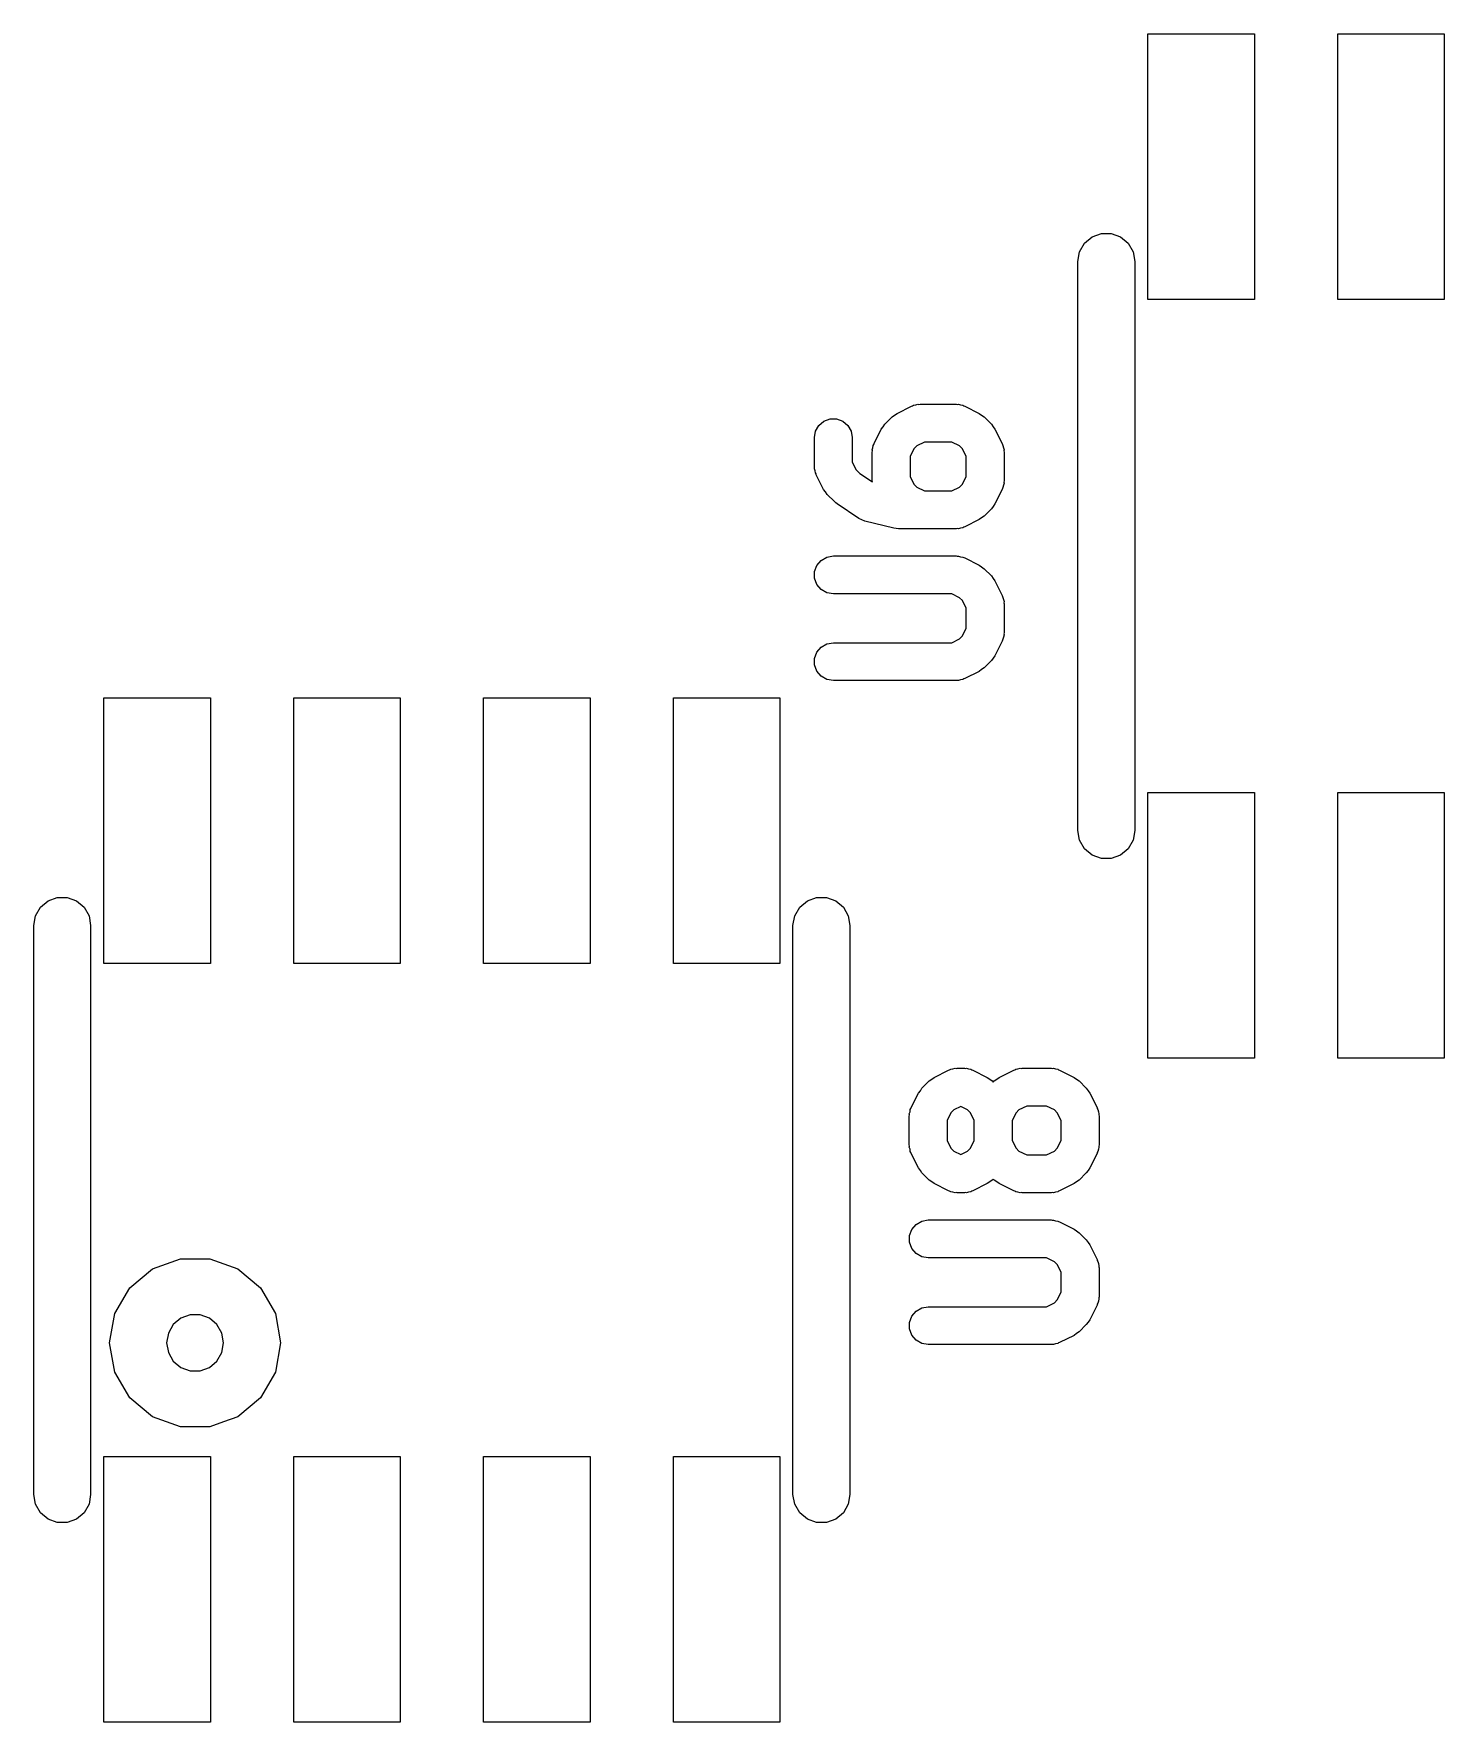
# Model space of a CAD drawing. Extents: x 51 to 137, y -158 to -25.
# Drawn here: x 99.76 to 109.19, y -101.61 to -90.31 of the extents above; entities that cross this region are included whole.
import ezdxf

# ---------------------------------------------------------------- set-up
doc = ezdxf.new("R2010")
doc.units = 0
doc.header["$MEASUREMENT"] = 0
doc.layers.add('BLACK', color=7, linetype='CONTINUOUS')

msp = doc.modelspace()

# ---------------------------------------------------------------- linework, layer by layer
at = {"layer": 'Black'}
for p, q in [((107.213, -92.0852), (107.213, -90.3072)), ((107.213, -90.3072), (107.925, -90.3072)), ((107.925, -90.3072), (107.925, -92.0852)), ((108.483, -92.0852), (108.483, -90.3072)), ((108.483, -90.3072), (109.195, -90.3072)), ((109.195, -90.3072), (109.195, -92.0852)), ((106.839, -91.6662), (106.901, -91.6436)), ((106.901, -91.6436), (106.967, -91.6436)), ((106.967, -91.6436), (107.029, -91.6662)), ((106.743, -91.8312), (106.755, -91.766)), ((106.755, -91.766), (106.788, -91.7087)), ((106.788, -91.7087), (106.839, -91.6662)), ((107.029, -91.6662), (107.08, -91.7087)), ((107.08, -91.7087), (107.113, -91.766)), ((107.113, -91.766), (107.124, -91.8312)), ((106.743, -95.6412), (106.743, -91.8312)), ((107.124, -91.8312), (107.124, -95.6412)), ((107.925, -92.0852), (107.213, -92.0852)), ((109.195, -92.0852), (108.483, -92.0852)), ((105.638, -92.798), (105.645, -92.7944)), ((105.645, -92.7944), (105.659, -92.7918)), ((105.659, -92.7918), (105.674, -92.7876)), ((105.674, -92.7876), (105.681, -92.788)), ((105.681, -92.788), (105.688, -92.7867)), ((105.688, -92.7867), (105.93, -92.7867)), ((105.93, -92.7867), (105.937, -92.788)), ((105.937, -92.788), (105.945, -92.7876)), ((105.945, -92.7876), (105.959, -92.7918)), ((105.959, -92.7918), (105.974, -92.7944)), ((105.974, -92.7944), (105.98, -92.798)), ((105.01, -92.9289), (105.044, -92.9005)), ((105.044, -92.9005), (105.086, -92.8854)), ((105.086, -92.8854), (105.13, -92.8854)), ((105.13, -92.8854), (105.171, -92.9005)), ((105.171, -92.9005), (105.205, -92.9289)), ((105.453, -92.9207), (105.502, -92.8723)), ((105.502, -92.8723), (105.518, -92.8606)), ((105.518, -92.8606), (105.535, -92.8485)), ((105.535, -92.8485), (105.631, -92.8001)), ((105.631, -92.8001), (105.638, -92.798)), ((105.98, -92.798), (105.987, -92.8001)), ((105.987, -92.8001), (106.084, -92.8485)), ((106.084, -92.8485), (106.1, -92.8606)), ((106.1, -92.8606), (106.117, -92.8723)), ((106.117, -92.8723), (106.165, -92.9207)), ((104.981, -93.0105), (104.988, -92.967)), ((104.981, -93.204), (104.981, -93.0105)), ((104.988, -92.967), (105.01, -92.9289)), ((105.205, -92.9289), (105.227, -92.967)), ((105.227, -92.967), (105.235, -93.0105)), ((105.235, -93.0105), (105.235, -93.174)), ((105.381, -93.0505), (105.429, -92.9537)), ((105.429, -92.9537), (105.442, -92.9374)), ((105.442, -92.9374), (105.453, -92.9207)), ((106.165, -92.9207), (106.177, -92.9374)), ((106.177, -92.9374), (106.189, -92.9537)), ((106.189, -92.9537), (106.237, -93.0505)), ((105.368, -93.0927), (105.373, -93.0785)), ((105.369, -93.1), (105.368, -93.0927)), ((105.368, -93.1072), (105.369, -93.1)), ((105.368, -93.3008), (105.368, -93.1072)), ((105.373, -93.0785), (105.375, -93.0638)), ((105.375, -93.0638), (105.379, -93.0575)), ((105.379, -93.0575), (105.381, -93.0505)), ((105.647, -93.0857), (105.622, -93.1372)), ((105.667, -93.0665), (105.647, -93.0857)), ((105.718, -93.0407), (105.667, -93.0665)), ((105.9, -93.0407), (105.718, -93.0407)), ((105.952, -93.0665), (105.9, -93.0407)), ((105.971, -93.0857), (105.952, -93.0665)), ((105.997, -93.1372), (105.971, -93.0857)), ((106.237, -93.0505), (106.239, -93.0575)), ((106.239, -93.0575), (106.243, -93.0638)), ((106.243, -93.0638), (106.246, -93.0785)), ((106.246, -93.0785), (106.25, -93.0927)), ((106.25, -93.0927), (106.249, -93.1)), ((106.249, -93.1), (106.251, -93.1072)), ((106.251, -93.1072), (106.251, -93.3008)), ((104.982, -93.2112), (104.981, -93.204)), ((104.981, -93.2185), (104.982, -93.2112)), ((104.986, -93.2328), (104.981, -93.2185)), ((104.988, -93.2474), (104.986, -93.2328)), ((104.992, -93.2538), (104.988, -93.2474)), ((105.235, -93.174), (105.26, -93.2255)), ((105.26, -93.2255), (105.285, -93.2505)), ((105.622, -93.1372), (105.622, -93.2708)), ((105.997, -93.2708), (105.997, -93.1372)), ((104.994, -93.2608), (104.992, -93.2538)), ((105.042, -93.3576), (104.994, -93.2608)), ((105.055, -93.3739), (105.042, -93.3576)), ((105.285, -93.2505), (105.369, -93.306)), ((105.369, -93.306), (105.368, -93.3008)), ((105.622, -93.2708), (105.647, -93.3223)), ((105.647, -93.3223), (105.667, -93.3415)), ((105.667, -93.3415), (105.718, -93.3673)), ((105.9, -93.3673), (105.952, -93.3415)), ((105.952, -93.3415), (105.971, -93.3223)), ((105.971, -93.3223), (105.997, -93.2708)), ((106.237, -93.3576), (106.189, -93.4543)), ((106.239, -93.3505), (106.237, -93.3576)), ((106.243, -93.3442), (106.239, -93.3505)), ((106.246, -93.3295), (106.243, -93.3442)), ((106.25, -93.3153), (106.246, -93.3295)), ((106.251, -93.3008), (106.249, -93.308)), ((106.249, -93.308), (106.25, -93.3153)), ((105.066, -93.3906), (105.055, -93.3739)), ((105.115, -93.439), (105.066, -93.3906)), ((105.125, -93.4462), (105.115, -93.439)), ((105.134, -93.4548), (105.125, -93.4462)), ((105.279, -93.5516), (105.134, -93.4548)), ((105.718, -93.3673), (105.9, -93.3673)), ((106.177, -93.4707), (106.165, -93.4873)), ((106.189, -93.4543), (106.177, -93.4707)), ((105.299, -93.5603), (105.279, -93.5516)), ((105.319, -93.5691), (105.299, -93.5603)), ((105.512, -93.6175), (105.319, -93.5691)), ((106.084, -93.5595), (105.987, -93.6079)), ((106.1, -93.5474), (106.084, -93.5595)), ((106.117, -93.5357), (106.1, -93.5474)), ((106.165, -93.4873), (106.117, -93.5357)), ((105.528, -93.6186), (105.512, -93.6175)), ((105.543, -93.6213), (105.528, -93.6186)), ((105.93, -93.6213), (105.543, -93.6213)), ((105.937, -93.62), (105.93, -93.6213)), ((105.945, -93.6205), (105.937, -93.62)), ((105.959, -93.6162), (105.945, -93.6205)), ((105.974, -93.6136), (105.959, -93.6162)), ((105.98, -93.61), (105.974, -93.6136)), ((105.987, -93.6079), (105.98, -93.61)), ((105.026, -93.8324), (105.064, -93.8104)), ((105.064, -93.8104), (105.108, -93.8027)), ((105.108, -93.8027), (105.93, -93.8027)), ((105.93, -93.8027), (105.937, -93.804)), ((105.937, -93.804), (105.945, -93.8036)), ((105.945, -93.8036), (105.959, -93.8078)), ((105.959, -93.8078), (105.974, -93.8104)), ((105.974, -93.8104), (105.98, -93.814)), ((104.983, -93.9077), (104.998, -93.8662)), ((104.983, -93.9518), (104.983, -93.9077)), ((104.998, -93.8662), (105.026, -93.8324)), ((105.98, -93.814), (105.987, -93.8161)), ((105.987, -93.8161), (106.084, -93.8645)), ((106.084, -93.8645), (106.1, -93.8766)), ((106.1, -93.8766), (106.117, -93.8883)), ((106.117, -93.8883), (106.165, -93.9367)), ((104.998, -93.9932), (104.983, -93.9518)), ((105.026, -94.027), (104.998, -93.9932)), ((105.064, -94.0491), (105.026, -94.027)), ((106.165, -93.9367), (106.177, -93.9534)), ((106.177, -93.9534), (106.189, -93.9697)), ((106.189, -93.9697), (106.237, -94.0665)), ((105.108, -94.0567), (105.064, -94.0491)), ((105.9, -94.0567), (105.108, -94.0567)), ((105.952, -94.0825), (105.9, -94.0567)), ((105.971, -94.1017), (105.952, -94.0825)), ((105.997, -94.1532), (105.971, -94.1017)), ((106.237, -94.0665), (106.239, -94.0735)), ((106.239, -94.0735), (106.243, -94.0798)), ((106.243, -94.0798), (106.246, -94.0945)), ((106.246, -94.0945), (106.25, -94.1087)), ((106.25, -94.1087), (106.249, -94.116)), ((106.249, -94.116), (106.251, -94.1232)), ((106.251, -94.1232), (106.251, -94.3168)), ((105.997, -94.2868), (105.997, -94.1532)), ((105.9, -94.3833), (105.952, -94.3575)), ((105.952, -94.3575), (105.971, -94.3383)), ((105.971, -94.3383), (105.997, -94.2868)), ((106.237, -94.3736), (106.189, -94.4703)), ((106.239, -94.3665), (106.237, -94.3736)), ((106.243, -94.3602), (106.239, -94.3665)), ((106.246, -94.3455), (106.243, -94.3602)), ((106.25, -94.3313), (106.246, -94.3455)), ((106.251, -94.3168), (106.249, -94.324)), ((106.249, -94.324), (106.25, -94.3313)), ((104.983, -94.4882), (104.998, -94.4468)), ((104.983, -94.5323), (104.983, -94.4882)), ((104.998, -94.4468), (105.026, -94.413)), ((105.026, -94.413), (105.064, -94.391)), ((105.064, -94.391), (105.108, -94.3833)), ((105.108, -94.3833), (105.9, -94.3833)), ((106.177, -94.4867), (106.165, -94.5033)), ((106.189, -94.4703), (106.177, -94.4867)), ((104.998, -94.5738), (104.983, -94.5323)), ((105.026, -94.6076), (104.998, -94.5738)), ((106.084, -94.5755), (105.987, -94.6239)), ((106.1, -94.5634), (106.084, -94.5755)), ((106.117, -94.5517), (106.1, -94.5634)), ((106.165, -94.5033), (106.117, -94.5517)), ((105.064, -94.6296), (105.026, -94.6076)), ((105.108, -94.6373), (105.064, -94.6296)), ((105.93, -94.6373), (105.108, -94.6373)), ((105.937, -94.636), (105.93, -94.6373)), ((105.945, -94.6365), (105.937, -94.636)), ((105.959, -94.6322), (105.945, -94.6365)), ((105.974, -94.6296), (105.959, -94.6322)), ((105.98, -94.626), (105.974, -94.6296)), ((105.987, -94.6239), (105.98, -94.626)), ((100.228, -96.5302), (100.228, -94.7522)), ((100.228, -94.7522), (100.94, -94.7522)), ((100.94, -94.7522), (100.94, -96.5302)), ((101.498, -96.5302), (101.498, -94.7522)), ((101.498, -94.7522), (102.21, -94.7522)), ((102.21, -94.7522), (102.21, -96.5302)), ((102.768, -96.5302), (102.768, -94.7522)), ((102.768, -94.7522), (103.48, -94.7522)), ((103.48, -94.7522), (103.48, -96.5302)), ((104.038, -96.5302), (104.038, -94.7522)), ((104.038, -94.7522), (104.75, -94.7522)), ((104.75, -94.7522), (104.75, -96.5302)), ((107.213, -97.1652), (107.213, -95.3872)), ((107.213, -95.3872), (107.925, -95.3872)), ((107.925, -95.3872), (107.925, -97.1652)), ((108.483, -97.1652), (108.483, -95.3872)), ((108.483, -95.3872), (109.195, -95.3872)), ((109.195, -95.3872), (109.195, -97.1652)), ((106.755, -95.7064), (106.743, -95.6412)), ((106.788, -95.7637), (106.755, -95.7064)), ((107.113, -95.7064), (107.08, -95.7637)), ((107.124, -95.6412), (107.113, -95.7064)), ((106.839, -95.8062), (106.788, -95.7637)), ((106.901, -95.8288), (106.839, -95.8062)), ((106.967, -95.8288), (106.901, -95.8288)), ((107.029, -95.8062), (106.967, -95.8288)), ((107.08, -95.7637), (107.029, -95.8062)), ((99.77, -96.211), (99.8031, -96.1537)), ((99.8031, -96.1537), (99.8537, -96.1112)), ((99.8537, -96.1112), (99.9159, -96.0886)), ((99.9159, -96.0886), (99.9821, -96.0886)), ((99.9821, -96.0886), (100.044, -96.1112)), ((100.044, -96.1112), (100.095, -96.1537)), ((100.095, -96.1537), (100.128, -96.211)), ((104.85, -96.211), (104.883, -96.1537)), ((104.883, -96.1537), (104.934, -96.1112)), ((104.934, -96.1112), (104.996, -96.0886)), ((104.996, -96.0886), (105.062, -96.0886)), ((105.062, -96.0886), (105.124, -96.1112)), ((105.124, -96.1112), (105.175, -96.1537)), ((105.175, -96.1537), (105.208, -96.211)), ((99.7585, -96.2762), (99.77, -96.211)), ((99.7585, -100.086), (99.7585, -96.2762)), ((100.128, -96.211), (100.139, -96.2762)), ((100.139, -96.2762), (100.139, -100.086)), ((104.838, -96.2762), (104.85, -96.211)), ((104.838, -100.086), (104.838, -96.2762)), ((105.208, -96.211), (105.219, -96.2762)), ((105.219, -96.2762), (105.219, -100.086)), ((100.94, -96.5302), (100.228, -96.5302)), ((102.21, -96.5302), (101.498, -96.5302)), ((103.48, -96.5302), (102.768, -96.5302)), ((104.75, -96.5302), (104.038, -96.5302)), ((107.925, -97.1652), (107.213, -97.1652)), ((109.195, -97.1652), (108.483, -97.1652)), ((105.75, -97.3173), (105.766, -97.3056)), ((105.766, -97.3056), (105.783, -97.2935)), ((105.783, -97.2935), (105.879, -97.2451)), ((105.879, -97.2451), (105.886, -97.243)), ((105.886, -97.243), (105.893, -97.2394)), ((105.893, -97.2394), (105.907, -97.2368)), ((105.907, -97.2368), (105.922, -97.2326)), ((105.922, -97.2326), (105.929, -97.233)), ((105.929, -97.233), (105.936, -97.2317)), ((105.936, -97.2317), (105.985, -97.2317)), ((105.985, -97.2317), (105.992, -97.233)), ((105.992, -97.233), (105.999, -97.2326)), ((105.999, -97.2326), (106.013, -97.2368)), ((106.013, -97.2368), (106.028, -97.2394)), ((106.028, -97.2394), (106.034, -97.243)), ((106.034, -97.243), (106.041, -97.2451)), ((106.041, -97.2451), (106.138, -97.2935)), ((106.138, -97.2935), (106.154, -97.3056)), ((106.154, -97.3056), (106.171, -97.3173)), ((106.185, -97.3173), (106.202, -97.3056)), ((106.202, -97.3056), (106.218, -97.2935)), ((106.218, -97.2935), (106.315, -97.2451)), ((106.315, -97.2451), (106.322, -97.243)), ((106.322, -97.243), (106.328, -97.2394)), ((106.328, -97.2394), (106.343, -97.2368)), ((106.343, -97.2368), (106.357, -97.2326)), ((106.357, -97.2326), (106.364, -97.233)), ((106.364, -97.233), (106.372, -97.2317)), ((106.372, -97.2317), (106.565, -97.2317)), ((106.565, -97.2317), (106.572, -97.233)), ((106.572, -97.233), (106.58, -97.2326)), ((106.58, -97.2326), (106.594, -97.2368)), ((106.594, -97.2368), (106.609, -97.2394)), ((106.609, -97.2394), (106.615, -97.243)), ((106.615, -97.243), (106.622, -97.2451)), ((106.622, -97.2451), (106.719, -97.2935)), ((106.719, -97.2935), (106.735, -97.3056)), ((106.735, -97.3056), (106.752, -97.3173)), ((105.629, -97.4955), (105.677, -97.3987)), ((105.677, -97.3987), (105.69, -97.3824)), ((105.69, -97.3824), (105.701, -97.3657)), ((105.701, -97.3657), (105.75, -97.3173)), ((106.171, -97.3173), (106.178, -97.3243)), ((106.178, -97.3243), (106.185, -97.3173)), ((106.752, -97.3173), (106.8, -97.3657)), ((106.8, -97.3657), (106.812, -97.3824)), ((106.812, -97.3824), (106.824, -97.3987)), ((106.824, -97.3987), (106.872, -97.4955)), ((105.616, -97.5377), (105.621, -97.5235)), ((105.617, -97.545), (105.616, -97.5377)), ((105.621, -97.5235), (105.623, -97.5088)), ((105.623, -97.5088), (105.627, -97.5025)), ((105.627, -97.5025), (105.629, -97.4955)), ((105.895, -97.5307), (105.87, -97.5822)), ((105.915, -97.5115), (105.895, -97.5307)), ((105.96, -97.4886), (105.915, -97.5115)), ((106.006, -97.5115), (105.96, -97.4886)), ((106.025, -97.5307), (106.006, -97.5115)), ((106.051, -97.5822), (106.025, -97.5307)), ((106.331, -97.5307), (106.305, -97.5822)), ((106.35, -97.5115), (106.331, -97.5307)), ((106.402, -97.4857), (106.35, -97.5115)), ((106.535, -97.4857), (106.402, -97.4857)), ((106.587, -97.5115), (106.535, -97.4857)), ((106.606, -97.5307), (106.587, -97.5115)), ((106.632, -97.5822), (106.606, -97.5307)), ((106.872, -97.4955), (106.874, -97.5025)), ((106.874, -97.5025), (106.878, -97.5088)), ((106.878, -97.5088), (106.881, -97.5235)), ((106.881, -97.5235), (106.885, -97.5377)), ((106.885, -97.5377), (106.884, -97.545)), ((105.616, -97.5522), (105.617, -97.545)), ((105.616, -97.7458), (105.616, -97.5522)), ((105.87, -97.5822), (105.87, -97.7158)), ((106.051, -97.7158), (106.051, -97.5822)), ((106.305, -97.5822), (106.305, -97.7158)), ((106.632, -97.7158), (106.632, -97.5822)), ((106.884, -97.545), (106.886, -97.5522)), ((106.886, -97.5522), (106.886, -97.7458)), ((105.617, -97.753), (105.616, -97.7458)), ((105.616, -97.7603), (105.617, -97.753)), ((105.621, -97.7745), (105.616, -97.7603)), ((105.87, -97.7158), (105.895, -97.7673)), ((105.895, -97.7673), (105.915, -97.7865)), ((106.006, -97.7865), (106.025, -97.7673)), ((106.025, -97.7673), (106.051, -97.7158)), ((106.305, -97.7158), (106.331, -97.7673)), ((106.331, -97.7673), (106.35, -97.7865)), ((106.587, -97.7865), (106.606, -97.7673)), ((106.606, -97.7673), (106.632, -97.7158)), ((106.885, -97.7603), (106.881, -97.7745)), ((106.886, -97.7458), (106.884, -97.753)), ((106.884, -97.753), (106.885, -97.7603)), ((105.623, -97.7892), (105.621, -97.7745)), ((105.627, -97.7955), (105.623, -97.7892)), ((105.629, -97.8026), (105.627, -97.7955)), ((105.677, -97.8993), (105.629, -97.8026)), ((105.915, -97.7865), (105.96, -97.8094)), ((105.96, -97.8094), (106.006, -97.7865)), ((106.35, -97.7865), (106.402, -97.8123)), ((106.402, -97.8123), (106.535, -97.8123)), ((106.535, -97.8123), (106.587, -97.7865)), ((106.872, -97.8026), (106.824, -97.8993)), ((106.874, -97.7955), (106.872, -97.8026)), ((106.878, -97.7892), (106.874, -97.7955)), ((106.881, -97.7745), (106.878, -97.7892)), ((105.69, -97.9157), (105.677, -97.8993)), ((105.701, -97.9323), (105.69, -97.9157)), ((105.75, -97.9807), (105.701, -97.9323)), ((105.766, -97.9924), (105.75, -97.9807)), ((105.783, -98.0045), (105.766, -97.9924)), ((106.154, -97.9924), (106.138, -98.0045)), ((106.171, -97.9807), (106.154, -97.9924)), ((106.178, -97.9738), (106.171, -97.9807)), ((106.185, -97.9807), (106.178, -97.9738)), ((106.202, -97.9924), (106.185, -97.9807)), ((106.218, -98.0045), (106.202, -97.9924)), ((106.735, -97.9924), (106.719, -98.0045)), ((106.752, -97.9807), (106.735, -97.9924)), ((106.8, -97.9323), (106.752, -97.9807)), ((106.812, -97.9157), (106.8, -97.9323)), ((106.824, -97.8993), (106.812, -97.9157)), ((105.879, -98.0529), (105.783, -98.0045)), ((105.886, -98.055), (105.879, -98.0529)), ((105.893, -98.0586), (105.886, -98.055)), ((105.907, -98.0612), (105.893, -98.0586)), ((105.922, -98.0655), (105.907, -98.0612)), ((105.929, -98.065), (105.922, -98.0655)), ((105.936, -98.0663), (105.929, -98.065)), ((105.985, -98.0663), (105.936, -98.0663)), ((105.992, -98.065), (105.985, -98.0663)), ((105.999, -98.0655), (105.992, -98.065)), ((106.013, -98.0612), (105.999, -98.0655)), ((106.028, -98.0586), (106.013, -98.0612)), ((106.034, -98.055), (106.028, -98.0586)), ((106.041, -98.0529), (106.034, -98.055)), ((106.138, -98.0045), (106.041, -98.0529)), ((106.315, -98.0529), (106.218, -98.0045)), ((106.322, -98.055), (106.315, -98.0529)), ((106.328, -98.0586), (106.322, -98.055)), ((106.343, -98.0612), (106.328, -98.0586)), ((106.357, -98.0655), (106.343, -98.0612)), ((106.364, -98.065), (106.357, -98.0655)), ((106.372, -98.0663), (106.364, -98.065)), ((106.565, -98.0663), (106.372, -98.0663)), ((106.572, -98.065), (106.565, -98.0663)), ((106.58, -98.0655), (106.572, -98.065)), ((106.594, -98.0612), (106.58, -98.0655)), ((106.609, -98.0586), (106.594, -98.0612)), ((106.615, -98.055), (106.609, -98.0586)), ((106.622, -98.0529), (106.615, -98.055)), ((106.719, -98.0045), (106.622, -98.0529)), ((105.618, -98.3527), (105.633, -98.3112)), ((105.633, -98.3112), (105.661, -98.2774)), ((105.661, -98.2774), (105.699, -98.2554)), ((105.699, -98.2554), (105.743, -98.2477)), ((105.743, -98.2477), (106.565, -98.2477)), ((106.565, -98.2477), (106.572, -98.249)), ((106.572, -98.249), (106.58, -98.2486)), ((106.58, -98.2486), (106.594, -98.2528)), ((106.594, -98.2528), (106.609, -98.2554)), ((106.609, -98.2554), (106.615, -98.259)), ((106.615, -98.259), (106.622, -98.2611)), ((106.622, -98.2611), (106.719, -98.3095)), ((106.719, -98.3095), (106.735, -98.3216)), ((106.735, -98.3216), (106.752, -98.3333)), ((106.752, -98.3333), (106.8, -98.3817)), ((105.618, -98.3968), (105.618, -98.3527)), ((105.633, -98.4382), (105.618, -98.3968)), ((105.661, -98.472), (105.633, -98.4382)), ((106.8, -98.3817), (106.812, -98.3984)), ((106.812, -98.3984), (106.824, -98.4147)), ((106.824, -98.4147), (106.872, -98.5115)), ((100.552, -98.5753), (100.739, -98.5074)), ((100.739, -98.5074), (100.937, -98.5074)), ((100.937, -98.5074), (101.124, -98.5753)), ((105.699, -98.4941), (105.661, -98.472)), ((105.743, -98.5017), (105.699, -98.4941)), ((106.535, -98.5017), (105.743, -98.5017)), ((106.587, -98.5275), (106.535, -98.5017)), ((106.606, -98.5467), (106.587, -98.5275)), ((106.632, -98.5982), (106.606, -98.5467)), ((106.872, -98.5115), (106.874, -98.5185)), ((106.874, -98.5185), (106.878, -98.5248)), ((106.878, -98.5248), (106.881, -98.5395)), ((106.881, -98.5395), (106.885, -98.5537)), ((106.885, -98.5537), (106.884, -98.561)), ((100.4, -98.7028), (100.552, -98.5753)), ((101.124, -98.5753), (101.276, -98.7028)), ((106.632, -98.7318), (106.632, -98.5982)), ((106.884, -98.561), (106.886, -98.5682)), ((106.886, -98.5682), (106.886, -98.7618)), ((100.301, -98.8747), (100.4, -98.7028)), ((101.276, -98.7028), (101.375, -98.8747)), ((106.587, -98.8025), (106.606, -98.7833)), ((106.606, -98.7833), (106.632, -98.7318)), ((106.885, -98.7763), (106.881, -98.7905)), ((106.886, -98.7618), (106.884, -98.769)), ((106.884, -98.769), (106.885, -98.7763)), ((100.266, -99.0702), (100.301, -98.8747)), ((100.805, -98.8826), (100.743, -98.9052)), ((100.871, -98.8826), (100.805, -98.8826)), ((100.933, -98.9052), (100.871, -98.8826)), ((101.375, -98.8747), (101.409, -99.0702)), ((105.618, -98.9332), (105.633, -98.8918)), ((105.633, -98.8918), (105.661, -98.858)), ((105.661, -98.858), (105.699, -98.836)), ((105.699, -98.836), (105.743, -98.8283)), ((105.743, -98.8283), (106.535, -98.8283)), ((106.535, -98.8283), (106.587, -98.8025)), ((106.872, -98.8186), (106.824, -98.9153)), ((106.874, -98.8115), (106.872, -98.8186)), ((106.878, -98.8052), (106.874, -98.8115)), ((106.881, -98.7905), (106.878, -98.8052)), ((100.659, -99.005), (100.647, -99.0702)), ((100.692, -98.9477), (100.659, -99.005)), ((100.743, -98.9052), (100.692, -98.9477)), ((100.984, -98.9477), (100.933, -98.9052)), ((101.017, -99.005), (100.984, -98.9477)), ((101.028, -99.0702), (101.017, -99.005)), ((105.618, -98.9773), (105.618, -98.9332)), ((105.633, -99.0188), (105.618, -98.9773)), ((106.735, -99.0084), (106.719, -99.0205)), ((106.752, -98.9967), (106.735, -99.0084)), ((106.8, -98.9483), (106.752, -98.9967)), ((106.812, -98.9317), (106.8, -98.9483)), ((106.824, -98.9153), (106.812, -98.9317)), ((100.301, -99.2657), (100.266, -99.0702)), ((100.647, -99.0702), (100.659, -99.1354)), ((101.017, -99.1354), (101.028, -99.0702)), ((101.409, -99.0702), (101.375, -99.2657)), ((105.661, -99.0526), (105.633, -99.0188)), ((105.699, -99.0746), (105.661, -99.0526)), ((105.743, -99.0823), (105.699, -99.0746)), ((106.565, -99.0823), (105.743, -99.0823)), ((106.572, -99.081), (106.565, -99.0823)), ((106.58, -99.0815), (106.572, -99.081)), ((106.594, -99.0772), (106.58, -99.0815)), ((106.609, -99.0746), (106.594, -99.0772)), ((106.615, -99.071), (106.609, -99.0746)), ((106.622, -99.0689), (106.615, -99.071)), ((106.719, -99.0205), (106.622, -99.0689)), ((100.659, -99.1354), (100.692, -99.1927)), ((100.692, -99.1927), (100.743, -99.2352)), ((100.743, -99.2352), (100.805, -99.2578)), ((100.871, -99.2578), (100.933, -99.2352)), ((100.933, -99.2352), (100.984, -99.1927)), ((100.984, -99.1927), (101.017, -99.1354)), ((100.4, -99.4376), (100.301, -99.2657)), ((100.805, -99.2578), (100.871, -99.2578)), ((101.375, -99.2657), (101.276, -99.4376)), ((100.552, -99.5651), (100.4, -99.4376)), ((101.276, -99.4376), (101.124, -99.5651)), ((100.739, -99.633), (100.552, -99.5651)), ((101.124, -99.5651), (101.028, -99.5998)), ((100.937, -99.633), (100.739, -99.633)), ((101.028, -99.5998), (100.937, -99.633)), ((100.228, -101.61), (100.228, -99.8322)), ((100.228, -99.8322), (100.94, -99.8322)), ((100.94, -99.8322), (100.94, -101.61)), ((101.498, -101.61), (101.498, -99.8322)), ((101.498, -99.8322), (102.21, -99.8322)), ((102.21, -99.8322), (102.21, -101.61)), ((102.768, -101.61), (102.768, -99.8322)), ((102.768, -99.8322), (103.48, -99.8322)), ((103.48, -99.8322), (103.48, -101.61)), ((104.038, -101.61), (104.038, -99.8322)), ((104.038, -99.8322), (104.75, -99.8322)), ((104.75, -99.8322), (104.75, -101.61)), ((99.77, -100.151), (99.7585, -100.086)), ((100.139, -100.086), (100.128, -100.151)), ((104.85, -100.151), (104.838, -100.086)), ((105.219, -100.086), (105.208, -100.151)), ((99.8031, -100.209), (99.77, -100.151)), ((99.8537, -100.251), (99.8031, -100.209)), ((99.9159, -100.274), (99.8537, -100.251)), ((100.044, -100.251), (99.9821, -100.274)), ((100.095, -100.209), (100.044, -100.251)), ((100.128, -100.151), (100.095, -100.209)), ((104.883, -100.209), (104.85, -100.151)), ((104.934, -100.251), (104.883, -100.209)), ((104.996, -100.274), (104.934, -100.251)), ((105.124, -100.251), (105.062, -100.274)), ((105.175, -100.209), (105.124, -100.251)), ((105.208, -100.151), (105.175, -100.209)), ((99.9821, -100.274), (99.9159, -100.274)), ((105.062, -100.274), (104.996, -100.274)), ((100.94, -101.61), (100.228, -101.61)), ((102.21, -101.61), (101.498, -101.61)), ((103.48, -101.61), (102.768, -101.61)), ((104.75, -101.61), (104.038, -101.61))]:
    msp.add_line(p, q, dxfattribs=at)

doc.saveas('drawing.dxf')
